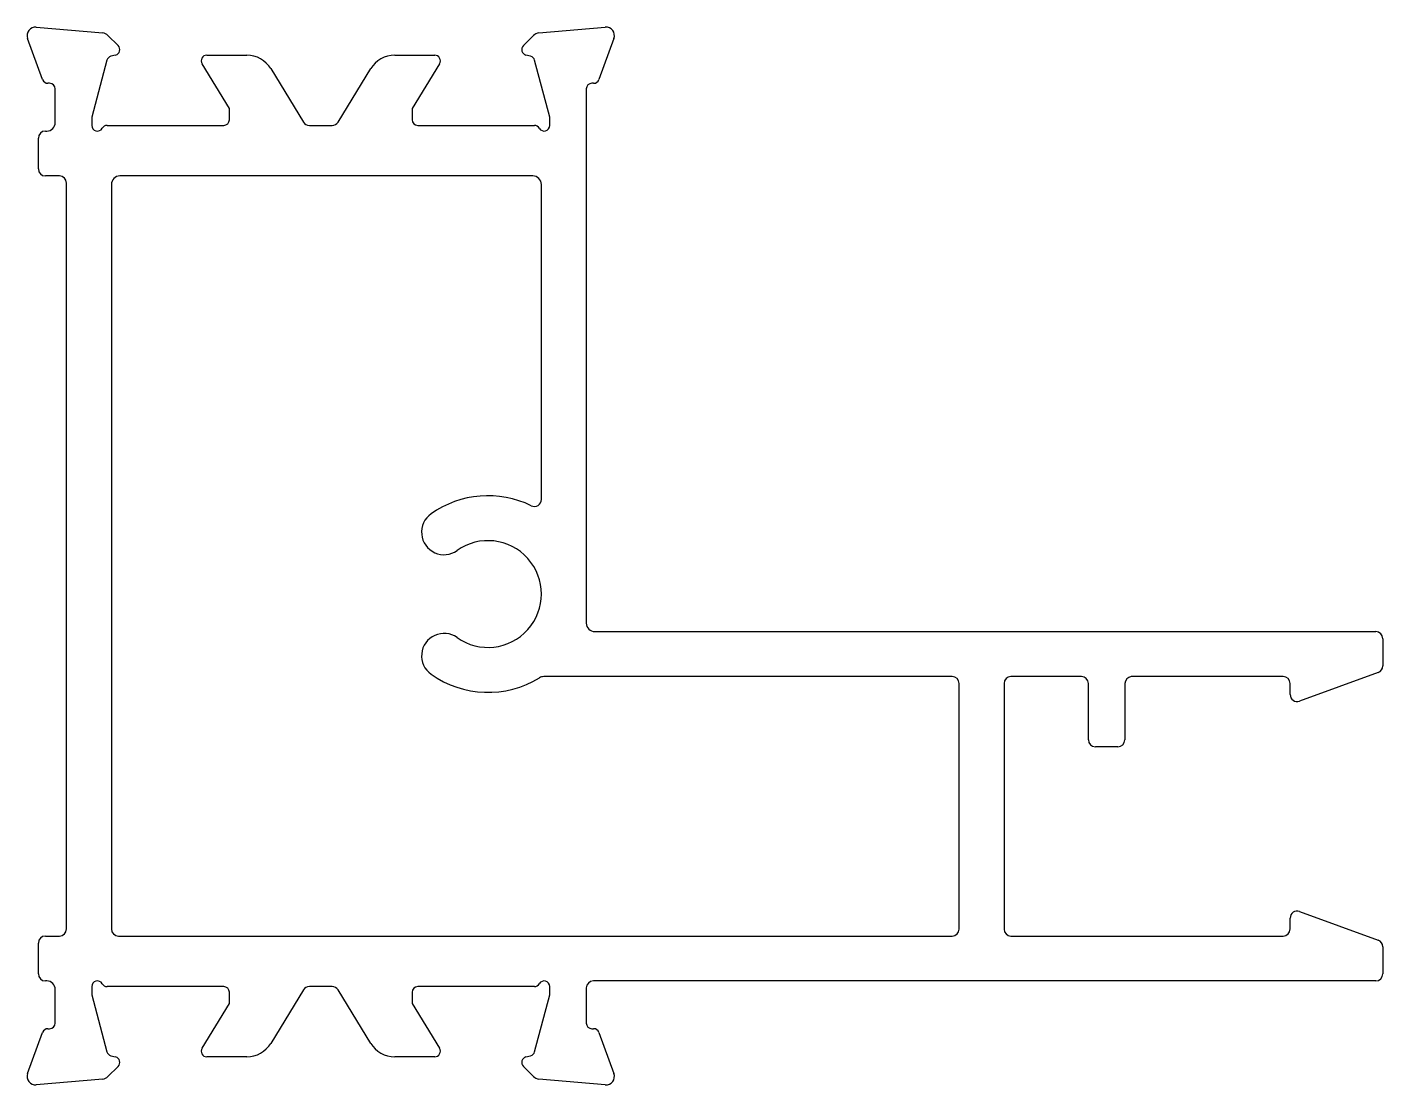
# Model space of a CAD drawing. Header units: inches. Extents: x -21.3 to 27, y 0 to 37.7.
import ezdxf

# ---------------------------------------------------------------- set-up
doc = ezdxf.new("R2010")
doc.units = ezdxf.units.IN
doc.header["$MEASUREMENT"] = 0
doc.layers.add('BORDER', color=73, linetype='Continuous')

msp = doc.modelspace()

# ---------------------------------------------------------------- linework, layer by layer
at = {"layer": 'BORDER', "color": 7}
for p, q in [((-20.981, 37.677), (-18.615, 37.47)), ((-3.091, 37.47), (-0.726, 37.677)), ((-20.755, 35.81), (-21.289, 37.276)), ((-18.429, 37.384), (-18.065, 37.02)), ((-3.641, 37.02), (-3.277, 37.384)), ((-0.418, 37.276), (-0.951, 35.81)), ((-18.155, 36.685), (-18.324, 36.64)), ((-3.382, 36.64), (-3.551, 36.685)), ((-18.466, 36.499), (-19.007, 34.479)), ((-14.107, 34.779), (-15.081, 36.374)), ((-14.91, 36.679), (-13.485, 36.679)), ((-12.631, 36.2), (-11.471, 34.298)), ((-10.236, 34.298), (-9.075, 36.2)), ((-8.222, 36.679), (-6.796, 36.679)), ((-6.626, 36.374), (-7.6, 34.779)), ((-2.7, 34.479), (-3.241, 36.499)), ((-20.507, 35.679), (-20.567, 35.679)), ((-20.307, 34.279), (-20.307, 35.479)), ((-1.4, 35.479), (-1.4, 16.459)), ((-1.139, 35.679), (-1.2, 35.679)), ((-14.107, 34.379), (-14.107, 34.779)), ((-7.6, 34.779), (-7.6, 34.379)), ((-19.007, 34.479), (-19.007, 34.179)), ((-2.7, 34.179), (-2.7, 34.479)), ((-20.657, 33.979), (-20.607, 33.979)), ((-18.46, 34.179), (-14.307, 34.179)), ((-11.257, 34.179), (-10.449, 34.179)), ((-7.4, 34.179), (-3.246, 34.179)), ((-20.907, 32.629), (-20.907, 33.729)), ((-20.157, 32.379), (-20.657, 32.379)), ((-3.3, 32.379), (-18.007, 32.379)), ((-19.907, 5.575), (-19.907, 32.129)), ((-18.307, 32.079), (-18.307, 5.575)), ((-3, 20.866), (-3, 32.079)), ((-1.1, 16.159), (26.706, 16.159)), ((26.956, 15.909), (26.956, 14.94)), ((11.627, 14.559), (-2.913, 14.559)), ((16.222, 14.559), (13.717, 14.559)), ((23.406, 14.559), (18, 14.558)), ((26.792, 14.705), (23.992, 13.686)), ((11.872, 5.57), (11.872, 14.314)), ((13.472, 14.314), (13.472, 5.57)), ((16.472, 12.309), (16.472, 14.309)), ((17.772, 14.309), (17.772, 12.309)), ((23.656, 13.921), (23.656, 14.309)), ((17.522, 12.059), (16.722, 12.059)), ((23.656, 5.575), (23.656, 5.963)), ((23.992, 6.198), (26.792, 5.179)), ((-20.657, 5.325), (-20.157, 5.325)), ((-18.057, 5.325), (11.627, 5.325)), ((13.717, 5.325), (23.406, 5.325)), ((-20.907, 3.975), (-20.907, 5.075)), ((26.956, 4.944), (26.956, 3.975)), ((-20.607, 3.725), (-20.657, 3.725)), ((-20.307, 2.225), (-20.307, 3.425)), ((-19.007, 3.525), (-19.007, 3.225)), ((-14.307, 3.525), (-18.46, 3.525)), ((-11.471, 3.406), (-12.631, 1.504)), ((-10.449, 3.525), (-11.257, 3.525)), ((-9.075, 1.504), (-10.236, 3.406)), ((-3.246, 3.525), (-7.4, 3.525)), ((-2.7, 3.225), (-2.7, 3.525)), ((-1.4, 3.475), (-1.4, 2.225)), ((26.706, 3.725), (-1.15, 3.725)), ((-19.007, 3.225), (-18.466, 1.205)), ((-15.081, 1.33), (-14.107, 2.925)), ((-14.107, 2.925), (-14.107, 3.325)), ((-7.6, 3.325), (-7.6, 2.925)), ((-7.6, 2.925), (-6.626, 1.33)), ((-3.241, 1.205), (-2.7, 3.225)), ((-20.567, 2.025), (-20.507, 2.025)), ((-1.2, 2.025), (-1.139, 2.025)), ((-21.289, 0.428), (-20.755, 1.894)), ((-0.951, 1.894), (-0.418, 0.428)), ((-18.324, 1.064), (-18.155, 1.019)), ((-13.485, 1.025), (-14.91, 1.025)), ((-6.796, 1.025), (-8.222, 1.025)), ((-3.551, 1.019), (-3.382, 1.064)), ((-18.065, 0.684), (-18.429, 0.32)), ((-3.277, 0.32), (-3.641, 0.684)), ((-18.615, 0.234), (-20.981, 0.027)), ((-0.726, 0.027), (-3.091, 0.234))]:
    msp.add_line(p, q, dxfattribs=at)
for centre, radius, start, end in [((-21.007, 37.379), 0.3, 85, 200), ((-0.7, 37.379), 0.3, 340, 95), ((-18.641, 37.172), 0.3, 45, 85), ((-3.065, 37.172), 0.3, 95, 135), ((-18.207, 36.879), 0.2, 285, 45), ((-3.5, 36.879), 0.2, 135, 255), ((-18.272, 36.447), 0.2, 105, 165), ((-14.91, 36.479), 0.2, 90, 211.4), ((-13.485, 35.679), 1, 31.4, 90), ((-8.222, 35.679), 1, 90, 148.6), ((-6.796, 36.479), 0.2, 328.6, 90), ((-3.434, 36.447), 0.2, 15, 75), ((-20.567, 35.879), 0.2, 200, 270), ((-1.139, 35.879), 0.2, 270, 340), ((-20.507, 35.479), 0.2, 360, 90), ((-1.2, 35.479), 0.2, 90, 180), ((-20.607, 34.279), 0.3, 270, 0), ((-14.307, 34.379), 0.2, 270, 0), ((-11.257, 34.429), 0.25, 211.4, 270), ((-10.449, 34.429), 0.25, 270, 328.6), ((-7.4, 34.379), 0.2, 180, 270), ((-20.657, 33.729), 0.25, 90, 180), ((-18.807, 34.179), 0.2, 180, 330), ((-18.46, 33.979), 0.2, 90, 150), ((-3.246, 33.979), 0.2, 30, 90), ((-2.9, 34.179), 0.2, 210, 360), ((-20.657, 32.629), 0.25, 180, 270), ((-20.157, 32.129), 0.25, 360, 90), ((-18.007, 32.079), 0.3, 90, 180), ((-3.3, 32.079), 0.3, 360, 90), ((-4.9, 17.498), 3.5, 63.8961, 125.4309), ((-3.25, 20.866), 0.25, 243.8961, 0), ((-6.465, 19.698), 0.8, 125.4309, 305.4309), ((-4.9, 17.498), 1.9, 234.5691, 125.4309), ((-1.1, 16.459), 0.3, 180, 270), ((-6.465, 15.298), 0.8, 54.5691, 234.5691), ((26.706, 15.909), 0.25, 360, 90), ((-4.9, 17.498), 3.5, 234.5691, 301.5186), ((-2.913, 14.259), 0.3, 90, 121.5186), ((11.627, 14.314), 0.245, 360, 90), ((13.717, 14.314), 0.245, 90, 180), ((16.222, 14.309), 0.25, 360, 90), ((18.022, 14.309), 0.25, 95.0762, 180), ((23.406, 14.309), 0.25, 0, 90), ((26.706, 14.94), 0.25, 290, 360), ((23.906, 13.921), 0.25, 180, 290), ((16.722, 12.309), 0.25, 180, 270), ((17.522, 12.309), 0.25, 270, 360), ((23.906, 5.963), 0.25, 70, 180), ((-20.657, 5.075), 0.25, 90, 180), ((-20.157, 5.575), 0.25, 270, 360), ((-18.057, 5.575), 0.25, 180, 270), ((11.627, 5.57), 0.245, 270, 360), ((13.717, 5.57), 0.245, 180, 270), ((23.406, 5.575), 0.25, 270, 0), ((26.706, 4.944), 0.25, 0, 70), ((-20.657, 3.975), 0.25, 180, 270), ((26.706, 3.975), 0.25, 270, 360), ((-20.607, 3.425), 0.3, 360, 90), ((-18.807, 3.525), 0.2, 30, 180), ((-18.46, 3.725), 0.2, 210, 270), ((-14.307, 3.325), 0.2, 360, 90), ((-11.257, 3.275), 0.25, 90, 148.6), ((-10.449, 3.275), 0.25, 31.4, 90), ((-7.4, 3.325), 0.2, 90, 180), ((-3.246, 3.725), 0.2, 270, 330), ((-2.9, 3.525), 0.2, 360, 150), ((-1.15, 3.475), 0.25, 90, 180), ((-20.567, 1.825), 0.2, 90, 160), ((-20.507, 2.225), 0.2, 270, 0), ((-1.2, 2.225), 0.2, 180, 270), ((-1.139, 1.825), 0.2, 20, 90), ((-13.485, 2.025), 1, 270, 328.6), ((-8.222, 2.025), 1, 211.4, 270), ((-18.272, 1.257), 0.2, 195, 255), ((-18.207, 0.825), 0.2, 315, 75), ((-14.91, 1.225), 0.2, 148.6, 270), ((-6.796, 1.225), 0.2, 270, 31.4), ((-3.5, 0.825), 0.2, 105, 225), ((-3.434, 1.257), 0.2, 285, 345), ((-21.007, 0.325), 0.3, 160, 275), ((-18.641, 0.532), 0.3, 275, 315), ((-3.065, 0.532), 0.3, 225, 265), ((-0.7, 0.325), 0.3, 265, 20)]:
    msp.add_arc(centre, radius, start, end, dxfattribs=at)

doc.saveas('drawing.dxf')
